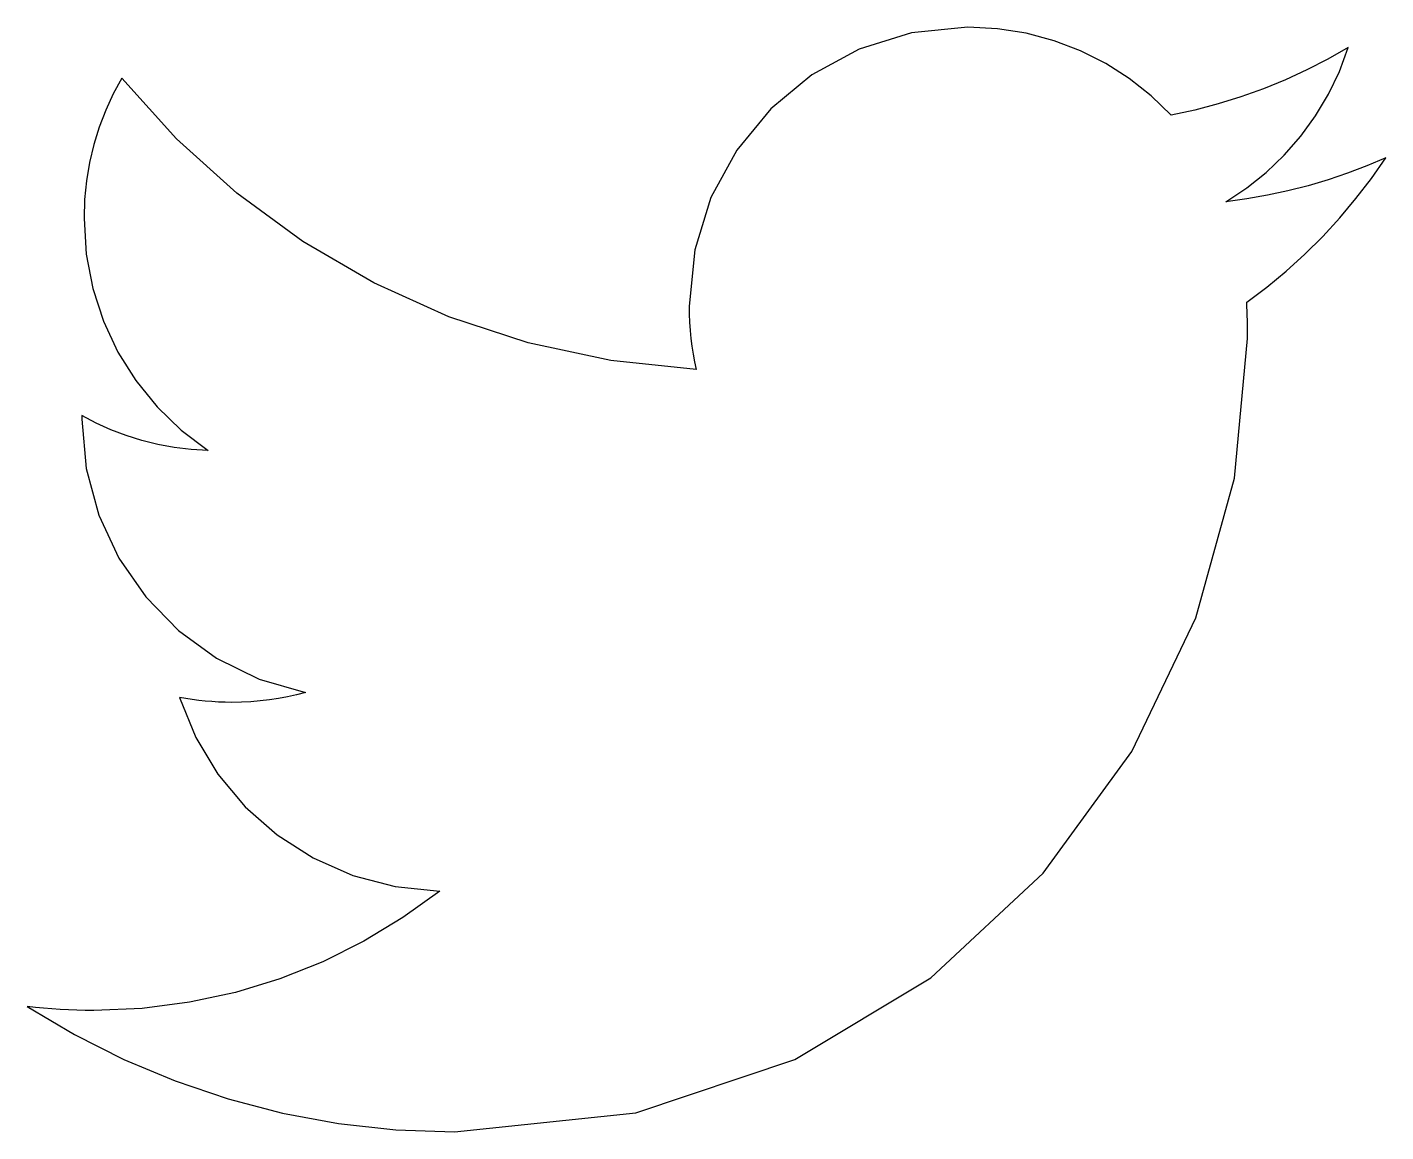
# Model space of a CAD drawing. Extents: x 0 to 114, y 0 to 93.
import ezdxf

# ---------------------------------------------------------------- set-up
doc = ezdxf.new("R2010")
doc.units = 0
doc.layers.add('Layer_1', color=7, linetype='CONTINUOUS')

msp = doc.modelspace()

# ---------------------------------------------------------------- linework, layer by layer
at = {"layer": 'Layer_1', "color": 7}
msp.add_lwpolyline([(114.392326, 81.959811), (112.79955, 81.288294), (111.178302, 80.674596), (109.529674, 80.119748), (107.854736, 79.624778), (106.154563, 79.190722), (104.430247, 78.818615), (102.682859, 78.509487), (100.913478, 78.264367), (102.675887, 79.431375), (104.323119, 80.747733), (105.845252, 82.203913), (107.232367, 83.790374), (108.474542, 85.497594), (109.561859, 87.316037), (110.484398, 89.23617), (111.232238, 91.248468), (109.509061, 90.274617), (107.742111, 89.371799), (105.933311, 88.541917), (104.084577, 87.786887), (102.197824, 87.10861), (100.274975, 86.509005), (98.317939, 85.989979), (96.328634, 85.553446), (94.640449, 87.1815), (92.795432, 88.635736), (90.807271, 89.90282), (88.689657, 90.969425), (86.456273, 91.822208), (84.120811, 92.447843), (81.696952, 92.833002), (79.198383, 92.964353), (74.468815, 92.487543), (70.06355, 91.120045), (66.076988, 88.95624), (62.603546, 86.090518), (59.737635, 82.617264), (57.573663, 78.630869), (56.206048, 74.225717), (55.729196, 69.496195), (55.738894, 68.808714), (55.767872, 68.126032), (55.815957, 67.448464), (55.882975, 66.776306), (55.968752, 66.109851), (56.073115, 65.449412), (56.195891, 64.795288), (56.336905, 64.147782), (49.133113, 64.90002), (42.177742, 66.395339), (35.51189, 68.592622), (29.176657, 71.450731), (23.21314, 74.928544), (17.662439, 78.98493), (12.565652, 83.578766), (7.963879, 88.668921), (7.247262, 87.3432), (6.615005, 85.967924), (6.070558, 84.546553), (5.61737, 83.082572), (5.258887, 81.579445), (4.998558, 80.040645), (4.839833, 78.46965), (4.786158, 76.869924), (4.976483, 73.865404), (5.531923, 70.97443), (6.429174, 68.220618), (7.644931, 65.62759), (9.155889, 63.218968), (10.938746, 61.018368), (12.970195, 59.049407), (15.226934, 57.335719), (13.795399, 57.424733), (12.387912, 57.598587), (11.007133, 57.854568), (9.655721, 58.189944), (8.336334, 58.602002), (7.051633, 59.088015), (5.804274, 59.64526), (4.596919, 60.271026), (4.59618, 60.234346), (4.595625, 60.197643), (4.595231, 60.160906), (4.594962, 60.124106), (4.594802, 60.08722), (4.594716, 60.050237), (4.594685, 60.01314), (4.594681, 59.975894), (4.963262, 55.810883), (6.026474, 51.886445), (7.720524, 48.266361), (9.981616, 45.014407), (12.745956, 42.194363), (15.949748, 39.870007), (19.529198, 38.105119), (23.420512, 36.963475), (22.677306, 36.774145), (21.924757, 36.608613), (21.163302, 36.467325), (20.393377, 36.350726), (19.615419, 36.259261), (18.829866, 36.193378), (18.037154, 36.153521), (17.237721, 36.140136), (16.672565, 36.147007), (16.111301, 36.167453), (15.553866, 36.201226), (15.0002, 36.24808), (14.450242, 36.307765), (13.903931, 36.380033), (13.361206, 36.464637), (12.822006, 36.561329), (14.200261, 33.191922), (16.063294, 30.107991), (18.363313, 27.357108), (21.052526, 24.986849), (24.083146, 23.044786), (27.407379, 21.578493), (30.977435, 20.635543), (34.745524, 20.263511), (31.638048, 18.024412), (28.349081, 16.0379), (24.892811, 14.318141), (21.283426, 12.8793), (17.535116, 11.735544), (13.662069, 10.901037), (9.678474, 10.389945), (5.598519, 10.216433), (4.889357, 10.221644), (4.182719, 10.237234), (3.478679, 10.26313), (2.777309, 10.299258), (2.078683, 10.345543), (1.382873, 10.401914), (0.689954, 10.468299), (0, 10.544625), (3.98416, 8.179777), (8.139049, 6.087913), (12.452563, 4.282078), (16.912591, 2.775321), (21.507027, 1.580687), (26.223762, 0.711224), (31.050688, 0.179978), (35.9757, -0.000003), (51.238783, 1.597185), (64.620597, 6.072274), (76.073734, 12.950551), (85.550789, 21.757303), (93.004353, 32.017817), (98.387027, 43.25738), (101.651389, 55.001279), (102.750047, 66.774802), (102.74896, 67.156106), (102.7457, 67.536878), (102.740267, 67.917129), (102.732694, 68.296866), (102.723011, 68.676088), (102.711222, 69.054812), (102.697358, 69.433039), (102.681435, 69.810774), (104.372268, 71.089909), (106.003519, 72.443325), (107.572559, 73.868104), (109.076755, 75.361307), (110.51346, 76.920005), (111.880053, 78.541276), (113.173893, 80.222186), (114.392326, 81.959811)], dxfattribs=at)

doc.saveas('drawing.dxf')
